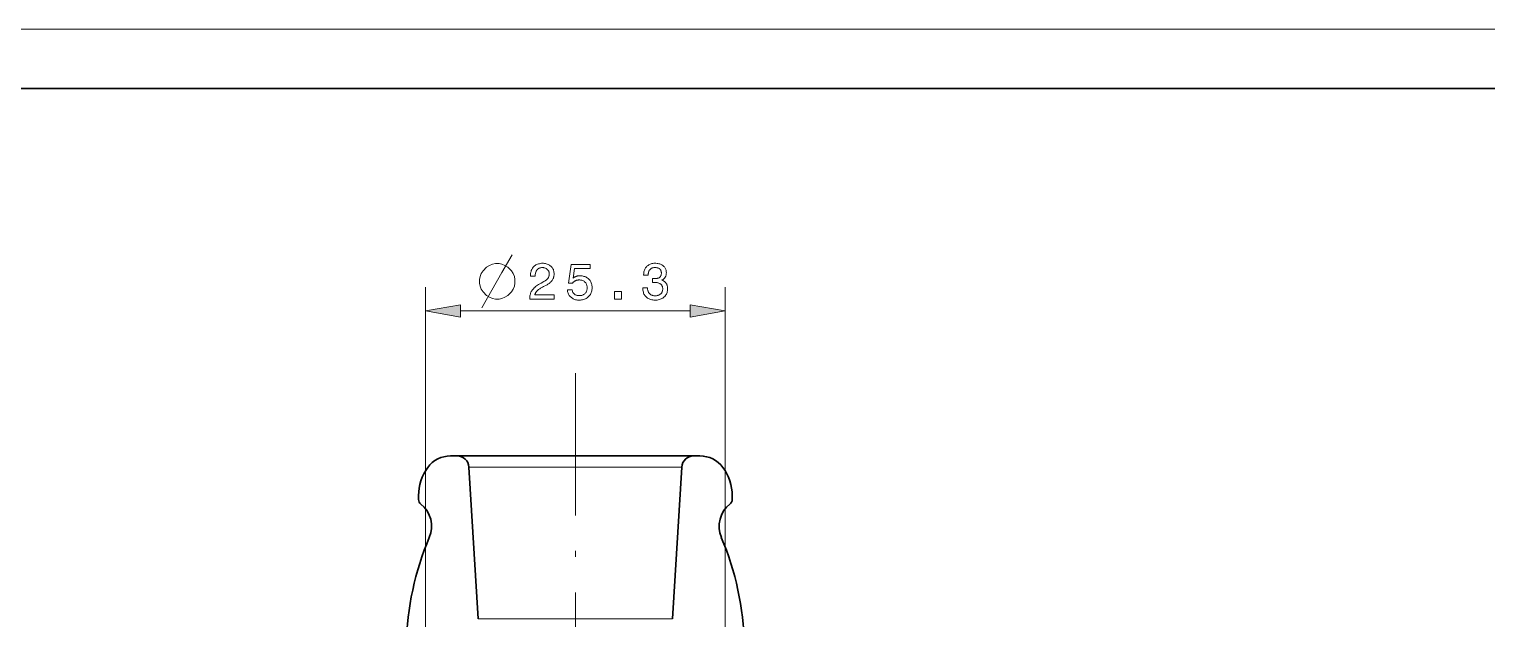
# Model space of a CAD drawing. Extents: x 0 to 297, y 0 to 546.
# Drawn here: x 112.2 to 235.4, y 370.2 to 420 of the extents above; entities that cross this region are included whole.
import ezdxf

# ---------------------------------------------------------------- set-up
doc = ezdxf.new("R2010")
doc.units = 0
doc.linetypes.add('DASHDOT', pattern=[18.5, 12, -3, 0.5, -3])

msp = doc.modelspace()

# ---------------------------------------------------------------- linework, layer by layer
at = {"color": 7, "lineweight": 13}
for p, q in [((0, 420), (297, 420)), ((145.69, 363.97), (145.69, 398.21)), ((170.99, 363.97), (170.99, 398.21))]:
    msp.add_line(p, q, dxfattribs=at)
at = {"color": 7, "lineweight": 30}
msp.add_line((20, 415), (292, 415), dxfattribs=at)
at = {"color": 7, "lineweight": 13, "ltscale": 0.484779}
msp.add_line((148.64, 396.21), (168.03, 396.21), dxfattribs=at)
at = {"color": 7, "linetype": 'DASHDOT', "lineweight": 13}
msp.add_line((158.34, 390.95), (158.34, 107.78), dxfattribs=at)
at = {"color": 7, "lineweight": 30, "ltscale": 0.013668}
for p, q in [((148.35, 383.97), (147.8, 383.97)), ((168.87, 383.97), (168.33, 383.97))]:
    msp.add_line(p, q, dxfattribs=at)
at = {"color": 7, "lineweight": 30, "ltscale": 0.468959}
msp.add_line((167.1, 383.97), (148.35, 383.97), dxfattribs=at)
at = {"color": 7, "lineweight": 30, "ltscale": 0.030576}
msp.add_line((168.33, 383.97), (167.1, 383.97), dxfattribs=at)
at = {"color": 7, "lineweight": 30, "ltscale": 0.321011}
for p, q in [((150.13, 370.21), (149.34, 383.03)), ((166.55, 370.21), (167.33, 383.03))]:
    msp.add_line(p, q, dxfattribs=at)
at = {"color": 7, "lineweight": 13, "ltscale": 0.422107}
msp.add_line((166.23, 383.03), (149.34, 383.03), dxfattribs=at)
at = {"color": 7, "lineweight": 13, "ltscale": 0.027521}
msp.add_line((167.33, 383.03), (166.23, 383.03), dxfattribs=at)
at = {"color": 7, "lineweight": 30, "ltscale": 0.008156}
for p, q in [((145.09, 380.29), (145.09, 380.62)), ((171.59, 380.29), (171.59, 380.62))]:
    msp.add_line(p, q, dxfattribs=at)
at = {"color": 7, "lineweight": 13, "ltscale": 0.385312}
msp.add_line((165.54, 370.21), (150.13, 370.21), dxfattribs=at)
at = {"color": 7, "lineweight": 13, "ltscale": 0.025122}
msp.add_line((166.55, 370.21), (165.54, 370.21), dxfattribs=at)
at = {"color": 7, "lineweight": 13}
msp.add_lwpolyline([(150.44, 396.46), (152.14, 399.46), (152.99, 400.96)], dxfattribs=at)
for points in [[(151.89, 400.21), (151.59, 400.21), (151.34, 400.16), (151.09, 400.06), (150.84, 399.91), (150.54, 399.61), (150.39, 399.36), (150.29, 399.11), (150.24, 398.86), (150.24, 398.56), (150.29, 398.31), (150.39, 398.06), (150.54, 397.81), (150.84, 397.51), (151.09, 397.36), (151.34, 397.26), (151.59, 397.21), (151.89, 397.21), (152.14, 397.26), (152.39, 397.36), (152.64, 397.51), (152.94, 397.81), (153.09, 398.06), (153.19, 398.31), (153.24, 398.56), (153.24, 398.86), (153.19, 399.11), (153.09, 399.36), (152.94, 399.61), (152.64, 399.91), (152.39, 400.06), (152.14, 400.16)], [(154.48, 397.21), (154.48, 397.22), (154.49, 397.31), (154.49, 397.4), (154.5, 397.48), (154.52, 397.56), (154.54, 397.63), (154.56, 397.7), (154.59, 397.77), (154.62, 397.84), (154.65, 397.91), (154.69, 397.97), (154.74, 398.03), (154.79, 398.09), (154.85, 398.15), (154.91, 398.2), (154.98, 398.26), (155.06, 398.32), (155.14, 398.38), (155.23, 398.44), (155.33, 398.5), (155.44, 398.56), (155.69, 398.7), (155.74, 398.72), (155.78, 398.75), (155.82, 398.77), (155.86, 398.8), (155.89, 398.83), (155.92, 398.86), (155.95, 398.89), (155.98, 398.92), (156.01, 398.95), (156.03, 398.98), (156.05, 399.01), (156.07, 399.04), (156.08, 399.07), (156.1, 399.11), (156.11, 399.14), (156.12, 399.18), (156.12, 399.22), (156.13, 399.26), (156.13, 399.3), (156.13, 399.34), (156.13, 399.39), (156.13, 399.43), (156.12, 399.47), (156.11, 399.52), (156.09, 399.56), (156.07, 399.59), (156.05, 399.63), (156.03, 399.66), (156, 399.69), (155.97, 399.72), (155.94, 399.75), (155.9, 399.78), (155.86, 399.8), (155.82, 399.82), (155.78, 399.83), (155.73, 399.85), (155.69, 399.86), (155.64, 399.87), (155.59, 399.87), (155.53, 399.87), (155.48, 399.87), (155.43, 399.86), (155.38, 399.85), (155.33, 399.84), (155.29, 399.83), (155.25, 399.8), (155.21, 399.78), (155.17, 399.75), (155.14, 399.72), (155.1, 399.69), (155.07, 399.65), (155.05, 399.61), (155.02, 399.56), (155, 399.52), (154.99, 399.47), (154.97, 399.41), (154.96, 399.36), (154.95, 399.3), (154.95, 399.24), (154.95, 399.18), (154.95, 399.14), (154.55, 399.14), (154.55, 399.2), (154.56, 399.29), (154.56, 399.38), (154.58, 399.47), (154.6, 399.55), (154.62, 399.63), (154.65, 399.7), (154.69, 399.77), (154.73, 399.83), (154.77, 399.9), (154.82, 399.95), (154.88, 400.01), (154.94, 400.05), (155, 400.09), (155.07, 400.13), (155.14, 400.16), (155.22, 400.19), (155.3, 400.2), (155.38, 400.22), (155.47, 400.23), (155.56, 400.23), (155.64, 400.23), (155.73, 400.22), (155.81, 400.21), (155.88, 400.19), (155.96, 400.17), (156.03, 400.14), (156.09, 400.11), (156.16, 400.07), (156.22, 400.03), (156.27, 399.98), (156.32, 399.93), (156.37, 399.88), (156.41, 399.82), (156.45, 399.76), (156.48, 399.7), (156.5, 399.63), (156.52, 399.56), (156.53, 399.49), (156.54, 399.41), (156.54, 399.34), (156.54, 399.27), (156.54, 399.22), (156.53, 399.16), (156.52, 399.1), (156.5, 399.05), (156.49, 398.99), (156.47, 398.94), (156.44, 398.89), (156.41, 398.84), (156.38, 398.79), (156.35, 398.75), (156.31, 398.7), (156.27, 398.66), (156.23, 398.62), (156.18, 398.58), (156.13, 398.54), (156.08, 398.5), (156.02, 398.46), (155.96, 398.42), (155.9, 398.39), (155.64, 398.26), (155.57, 398.22), (155.51, 398.19), (155.44, 398.15), (155.39, 398.12), (155.33, 398.08), (155.28, 398.05), (155.24, 398.02), (155.2, 397.98), (155.16, 397.95), (155.12, 397.92), (155.09, 397.89), (155.07, 397.86), (155.04, 397.83), (155.02, 397.79), (154.99, 397.76), (154.97, 397.73), (154.96, 397.69), (154.94, 397.66), (154.93, 397.62), (154.92, 397.58), (156.54, 397.58), (156.54, 397.21)], [(157.67, 397.99), (158.07, 397.99), (158.07, 397.95), (158.09, 397.9), (158.1, 397.86), (158.11, 397.82), (158.13, 397.78), (158.15, 397.75), (158.18, 397.72), (158.2, 397.68), (158.23, 397.65), (158.26, 397.63), (158.29, 397.6), (158.33, 397.58), (158.36, 397.56), (158.4, 397.54), (158.44, 397.53), (158.48, 397.52), (158.53, 397.51), (158.57, 397.5), (158.62, 397.5), (158.67, 397.5), (158.73, 397.5), (158.78, 397.5), (158.84, 397.51), (158.89, 397.52), (158.94, 397.54), (158.99, 397.56), (159.03, 397.59), (159.07, 397.61), (159.11, 397.64), (159.15, 397.68), (159.19, 397.72), (159.22, 397.76), (159.25, 397.8), (159.27, 397.84), (159.29, 397.89), (159.31, 397.94), (159.32, 397.99), (159.33, 398.05), (159.33, 398.1), (159.34, 398.16), (159.33, 398.22), (159.33, 398.28), (159.32, 398.33), (159.31, 398.39), (159.29, 398.44), (159.27, 398.48), (159.25, 398.53), (159.22, 398.57), (159.19, 398.61), (159.15, 398.65), (159.12, 398.68), (159.08, 398.71), (159.03, 398.74), (158.99, 398.76), (158.94, 398.78), (158.89, 398.8), (158.84, 398.81), (158.78, 398.82), (158.73, 398.83), (158.67, 398.83), (158.63, 398.83), (158.6, 398.83), (158.57, 398.82), (158.53, 398.82), (158.5, 398.81), (158.47, 398.8), (158.44, 398.8), (158.41, 398.79), (158.38, 398.77), (158.35, 398.76), (158.32, 398.75), (158.29, 398.73), (158.26, 398.71), (158.24, 398.69), (158.21, 398.67), (158.19, 398.65), (158.16, 398.63), (158.14, 398.61), (158.12, 398.58), (158.1, 398.55), (157.75, 398.55), (157.99, 400.14), (159.59, 400.14), (159.59, 399.79), (158.28, 399.79), (158.16, 398.98), (158.18, 399), (158.2, 399.02), (158.23, 399.03), (158.25, 399.05), (158.27, 399.07), (158.3, 399.08), (158.33, 399.09), (158.35, 399.1), (158.38, 399.12), (158.41, 399.13), (158.44, 399.14), (158.47, 399.14), (158.5, 399.15), (158.53, 399.16), (158.56, 399.16), (158.6, 399.17), (158.63, 399.17), (158.66, 399.17), (158.7, 399.18), (158.73, 399.18), (158.82, 399.17), (158.91, 399.16), (158.99, 399.15), (159.07, 399.13), (159.15, 399.11), (159.22, 399.08), (159.29, 399.04), (159.35, 399), (159.42, 398.95), (159.47, 398.9), (159.53, 398.85), (159.58, 398.79), (159.62, 398.72), (159.65, 398.66), (159.68, 398.58), (159.71, 398.51), (159.73, 398.43), (159.74, 398.35), (159.75, 398.27), (159.76, 398.18), (159.75, 398.09), (159.74, 398), (159.73, 397.92), (159.71, 397.83), (159.68, 397.76), (159.65, 397.68), (159.61, 397.61), (159.56, 397.54), (159.51, 397.48), (159.46, 397.42), (159.4, 397.36), (159.33, 397.31), (159.26, 397.27), (159.19, 397.23), (159.11, 397.2), (159.03, 397.17), (158.95, 397.15), (158.86, 397.14), (158.77, 397.13), (158.68, 397.12), (158.6, 397.13), (158.52, 397.13), (158.44, 397.15), (158.36, 397.16), (158.29, 397.18), (158.22, 397.21), (158.16, 397.24), (158.09, 397.28), (158.03, 397.32), (157.98, 397.36), (157.92, 397.41), (157.88, 397.47), (157.83, 397.52), (157.79, 397.58), (157.76, 397.64), (157.73, 397.71), (157.71, 397.77), (157.69, 397.84), (157.67, 397.92)], [(164.04, 398.15), (164.44, 398.15), (164.44, 398.09), (164.45, 398.03), (164.46, 397.97), (164.47, 397.92), (164.49, 397.87), (164.51, 397.82), (164.53, 397.78), (164.56, 397.74), (164.58, 397.7), (164.62, 397.66), (164.65, 397.63), (164.69, 397.6), (164.73, 397.57), (164.77, 397.55), (164.82, 397.53), (164.86, 397.51), (164.92, 397.5), (164.97, 397.49), (165.03, 397.49), (165.08, 397.49), (165.14, 397.49), (165.2, 397.49), (165.25, 397.5), (165.3, 397.51), (165.35, 397.53), (165.39, 397.54), (165.44, 397.56), (165.48, 397.59), (165.51, 397.62), (165.55, 397.65), (165.58, 397.68), (165.61, 397.71), (165.64, 397.75), (165.66, 397.79), (165.68, 397.83), (165.69, 397.88), (165.7, 397.92), (165.71, 397.97), (165.72, 398.03), (165.72, 398.08), (165.72, 398.13), (165.71, 398.18), (165.7, 398.22), (165.69, 398.26), (165.68, 398.3), (165.66, 398.34), (165.64, 398.38), (165.61, 398.41), (165.58, 398.44), (165.55, 398.47), (165.52, 398.5), (165.48, 398.52), (165.44, 398.54), (165.4, 398.56), (165.35, 398.58), (165.3, 398.59), (165.25, 398.6), (165.2, 398.61), (165.14, 398.61), (165.08, 398.61), (165.07, 398.61), (165.06, 398.61), (165.05, 398.61), (165.05, 398.61), (165.04, 398.61), (165.03, 398.61), (165.02, 398.61), (165.01, 398.61), (165, 398.61), (164.99, 398.61), (164.98, 398.61), (164.97, 398.61), (164.96, 398.61), (164.95, 398.61), (164.94, 398.61), (164.93, 398.61), (164.91, 398.6), (164.9, 398.6), (164.88, 398.6), (164.87, 398.6), (164.87, 398.94), (164.88, 398.94), (164.89, 398.94), (164.9, 398.94), (164.91, 398.94), (164.92, 398.94), (164.92, 398.94), (164.93, 398.94), (164.94, 398.94), (164.95, 398.94), (164.96, 398.94), (164.97, 398.94), (164.97, 398.94), (164.98, 398.94), (164.99, 398.94), (165, 398.94), (165.01, 398.94), (165.01, 398.94), (165.02, 398.94), (165.03, 398.94), (165.04, 398.94), (165.09, 398.94), (165.15, 398.94), (165.2, 398.95), (165.24, 398.96), (165.29, 398.97), (165.33, 398.98), (165.37, 398.99), (165.41, 399.01), (165.44, 399.03), (165.47, 399.05), (165.49, 399.08), (165.52, 399.1), (165.54, 399.13), (165.56, 399.16), (165.57, 399.2), (165.59, 399.23), (165.59, 399.27), (165.6, 399.31), (165.61, 399.36), (165.61, 399.4), (165.61, 399.45), (165.6, 399.49), (165.6, 399.53), (165.59, 399.57), (165.57, 399.6), (165.56, 399.64), (165.54, 399.67), (165.52, 399.7), (165.5, 399.73), (165.47, 399.75), (165.44, 399.78), (165.41, 399.8), (165.38, 399.82), (165.34, 399.83), (165.31, 399.85), (165.27, 399.86), (165.22, 399.86), (165.18, 399.87), (165.13, 399.87), (165.08, 399.88), (165.02, 399.87), (164.97, 399.87), (164.92, 399.86), (164.87, 399.85), (164.83, 399.84), (164.79, 399.82), (164.75, 399.8), (164.71, 399.77), (164.68, 399.74), (164.65, 399.71), (164.62, 399.68), (164.59, 399.64), (164.57, 399.6), (164.55, 399.56), (164.53, 399.51), (164.52, 399.46), (164.51, 399.41), (164.5, 399.36), (164.5, 399.3), (164.5, 399.24), (164.11, 399.24), (164.11, 399.27), (164.12, 399.35), (164.12, 399.44), (164.14, 399.51), (164.15, 399.59), (164.18, 399.66), (164.21, 399.73), (164.24, 399.8), (164.28, 399.86), (164.32, 399.91), (164.37, 399.97), (164.42, 400.02), (164.48, 400.06), (164.54, 400.1), (164.6, 400.14), (164.67, 400.16), (164.74, 400.19), (164.81, 400.21), (164.89, 400.22), (164.97, 400.23), (165.06, 400.23), (165.15, 400.23), (165.24, 400.22), (165.32, 400.21), (165.39, 400.2), (165.47, 400.18), (165.54, 400.15), (165.6, 400.13), (165.66, 400.09), (165.72, 400.06), (165.77, 400.02), (165.82, 399.97), (165.86, 399.92), (165.9, 399.87), (165.93, 399.82), (165.96, 399.76), (165.98, 399.7), (166, 399.64), (166.01, 399.57), (166.02, 399.5), (166.03, 399.42), (166.02, 399.38), (166.02, 399.34), (166.02, 399.3), (166.01, 399.26), (166, 399.22), (165.99, 399.18), (165.98, 399.15), (165.96, 399.12), (165.95, 399.08), (165.93, 399.05), (165.91, 399.02), (165.89, 398.99), (165.86, 398.97), (165.84, 398.94), (165.81, 398.92), (165.78, 398.89), (165.75, 398.87), (165.72, 398.85), (165.68, 398.83), (165.65, 398.82), (165.69, 398.8), (165.74, 398.78), (165.78, 398.76), (165.82, 398.73), (165.86, 398.7), (165.89, 398.68), (165.93, 398.64), (165.96, 398.61), (165.99, 398.58), (166.01, 398.54), (166.04, 398.5), (166.06, 398.46), (166.08, 398.42), (166.09, 398.38), (166.11, 398.33), (166.12, 398.28), (166.13, 398.24), (166.13, 398.19), (166.14, 398.13), (166.14, 398.08), (166.14, 397.99), (166.13, 397.91), (166.11, 397.84), (166.09, 397.76), (166.07, 397.69), (166.03, 397.62), (165.99, 397.56), (165.95, 397.5), (165.9, 397.44), (165.84, 397.39), (165.78, 397.34), (165.72, 397.29), (165.65, 397.25), (165.58, 397.22), (165.5, 397.19), (165.42, 397.17), (165.34, 397.15), (165.25, 397.13), (165.16, 397.13), (165.06, 397.12), (164.97, 397.13), (164.88, 397.14), (164.8, 397.15), (164.72, 397.17), (164.64, 397.19), (164.57, 397.22), (164.5, 397.26), (164.44, 397.3), (164.38, 397.34), (164.32, 397.4), (164.27, 397.45), (164.22, 397.51), (164.18, 397.58), (164.14, 397.64), (164.11, 397.71), (164.09, 397.79), (164.07, 397.87), (164.05, 397.95), (164.05, 398.03), (164.04, 398.12)], [(161.64, 397.21), (161.64, 397.85), (162.23, 397.85), (162.23, 397.21)], [(148.64, 396.73), (145.69, 396.21), (148.64, 395.69)], [(168.03, 395.69), (170.99, 396.21), (168.03, 396.73)]]:
    msp.add_lwpolyline(points, close=True, dxfattribs=at)
at = {"color": 7, "lineweight": 30}
for centre, radius, start, end in [((147.8, 381.57), 2.4, 90, 143.5764), ((148.35, 382.97), 1, 3.5, 90), ((168.33, 382.97), 1, 90, 176.5), ((168.87, 381.57), 2.4, 36.4236, 90), ((149.09, 380.62), 4, 143.5766, 179.9999), ((167.59, 380.62), 4, 0.0001, 36.4234), ((145.59, 380.29), 0.5, 180, 231.6335), ((143.79, 378.02), 2.4, 337.108, 51.6334), ((172.89, 378.02), 2.4, 128.3666, 202.892), ((171.09, 380.29), 0.5, 308.3665, 360), ((169.03, 367.36), 25, 157.108, 178.4839), ((147.64, 367.36), 25, 1.5161, 22.892)]:
    msp.add_arc(centre, radius, start, end, dxfattribs=at)
at = {"color": 7, "lineweight": 13}
for points in [[(148.64, 396.73), (145.69, 396.21), (148.64, 396.73), (148.64, 395.69)], [(168.03, 395.69), (170.99, 396.21), (168.03, 395.69), (168.03, 396.73)]]:
    msp.add_solid(points, dxfattribs=at)

doc.saveas('drawing.dxf')
